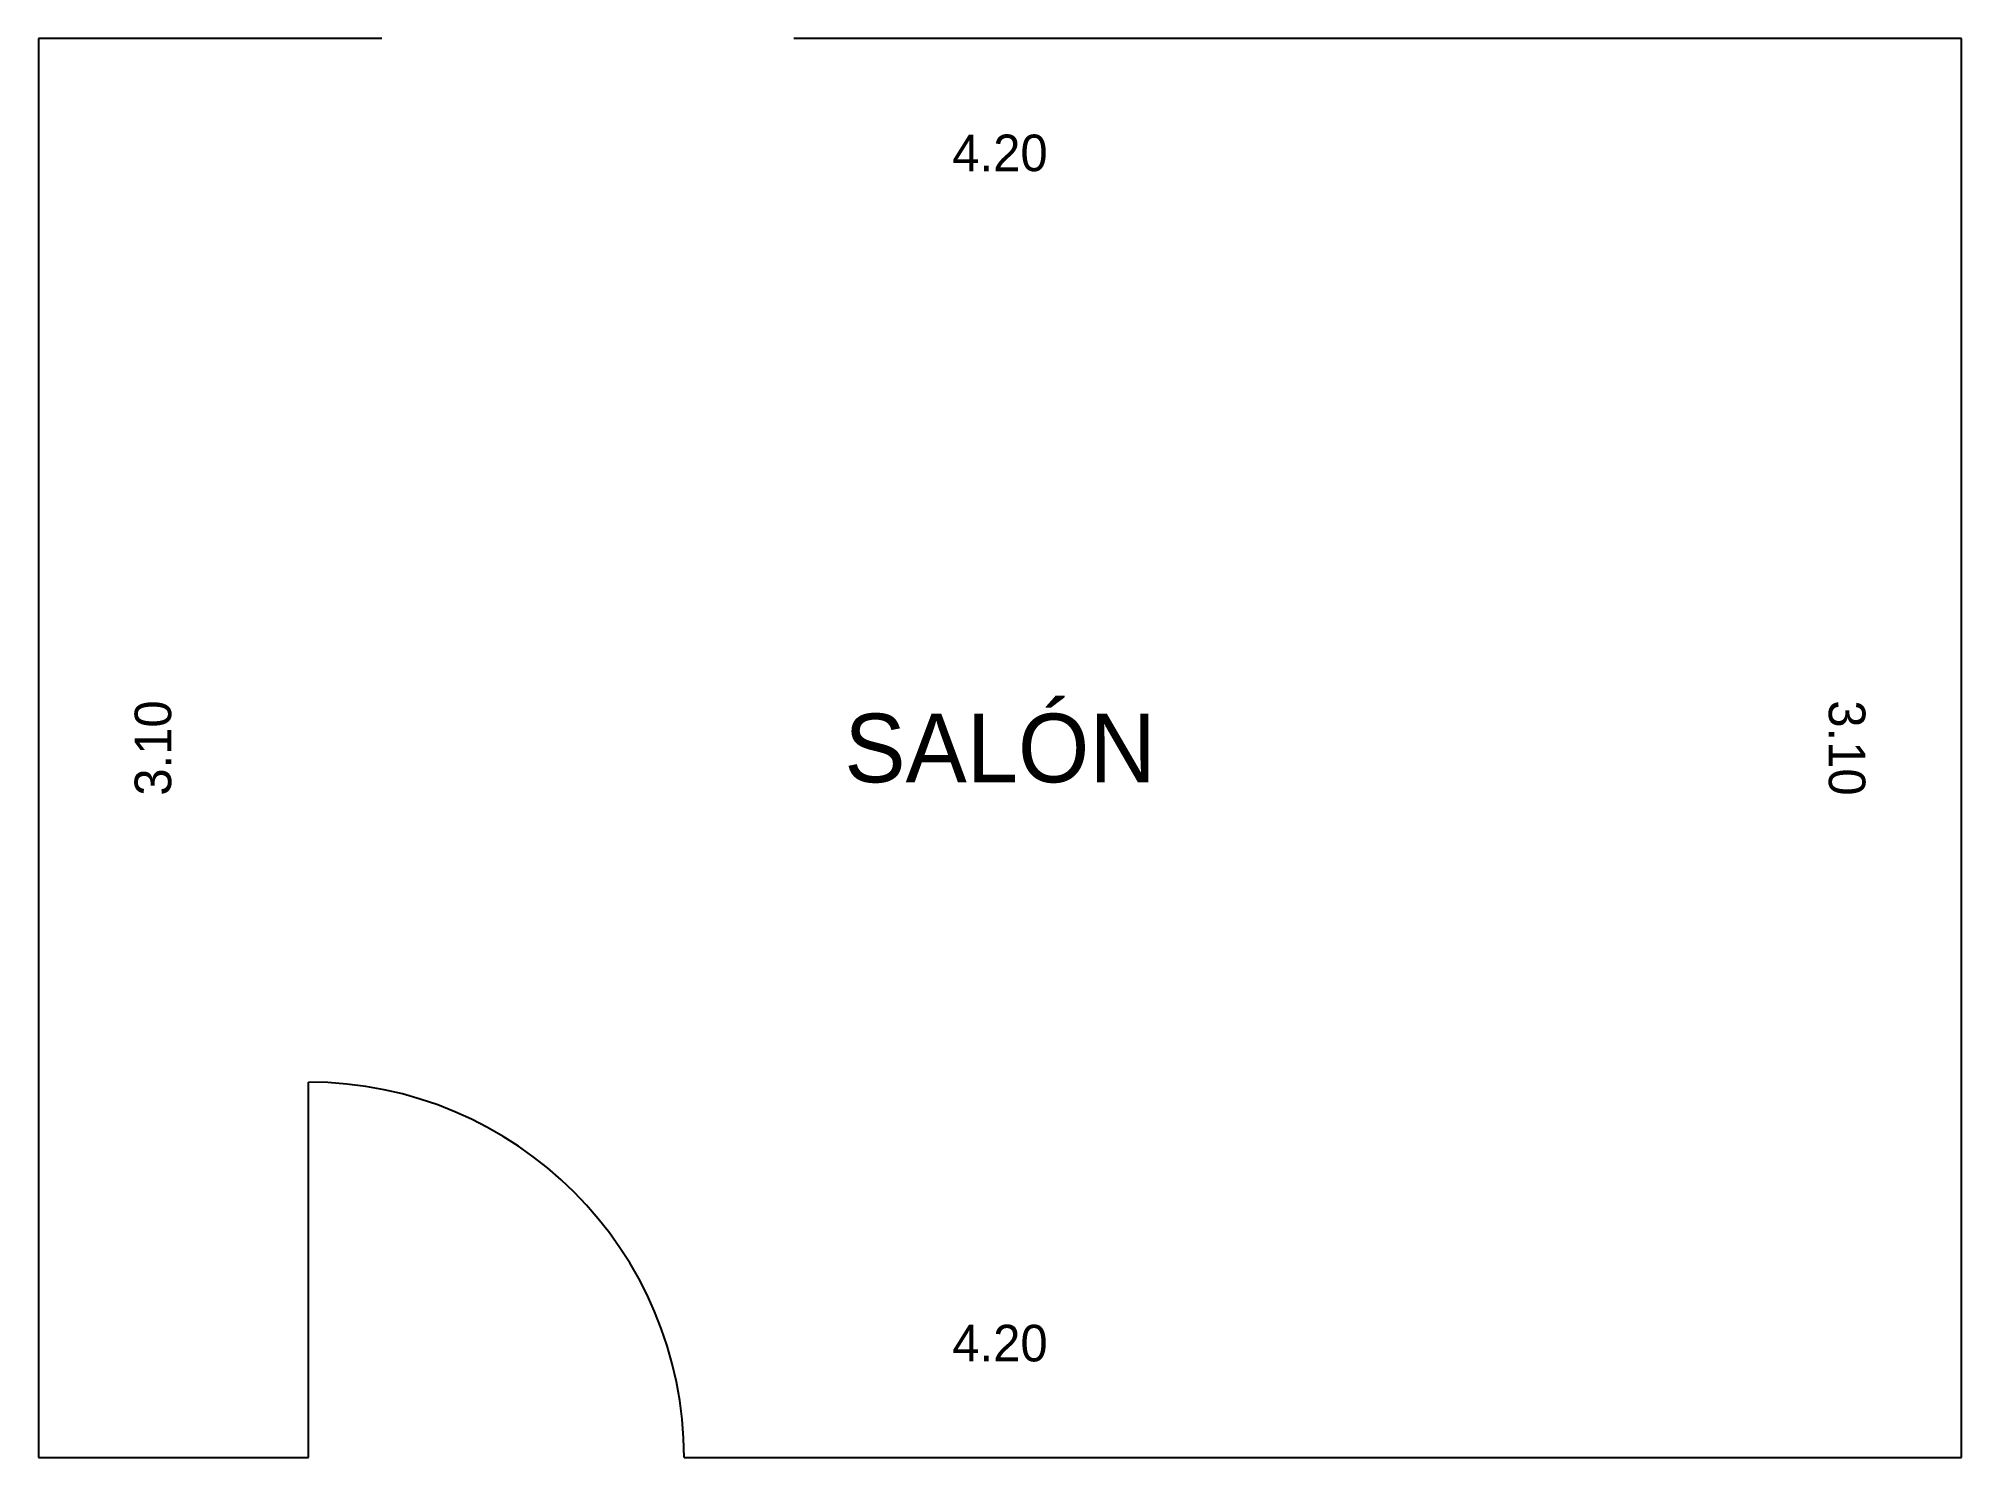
# Model space of a CAD drawing. Header units: metres. Extents: x 0 to 4.2, y 0 to 3.1.
import ezdxf
from ezdxf.enums import TextEntityAlignment as Align

# ---------------------------------------------------------------- set-up
doc = ezdxf.new("R2010")
doc.units = ezdxf.units.M
for name, color, linetype in [('COTAS', 8, 'CONTINUOUS'), ('HUECOS', 30, 'CONTINUOUS'), ('MUROS', 7, 'CONTINUOUS'), ('TEXTOS', 7, 'CONTINUOUS')]:
    doc.layers.add(name, color=color, linetype=linetype)

msp = doc.modelspace()

# ---------------------------------------------------------------- linework, layer by layer
at = {"layer": 'HUECOS'}
for p, q in [((4.2, 0.95), (4.2, 2.15)), ((0.59, 0), (0.59, 0.82))]:
    msp.add_line(p, q, dxfattribs=at)
msp.add_arc((0.59, 0), 0.82, 0, 90, dxfattribs=at)
at = {"layer": 'MUROS'}
for p, q in [((0.75, 3.1), (0, 3.1)), ((0, 3.1), (0, 0)), ((4.2, 3.1), (1.65, 3.1)), ((4.2, 2.15), (4.2, 3.1)), ((4.2, 0), (4.2, 0.95)), ((0, 0), (0.59, 0)), ((1.41, 0), (4.2, 0))]:
    msp.add_line(p, q, dxfattribs=at)

# ---------------------------------------------------------------- texts
at = {"layer": 'COTAS'}
for p in [(2.1, 2.85), (2.1, 0.25)]:
    msp.add_text('4.20', height=0.08, dxfattribs=at).set_placement(p, align=Align.MIDDLE_CENTER)
for rotation, p in [(90, (0.25, 1.55)), (-90, (3.95, 1.55))]:
    msp.add_text('3.10', height=0.08, rotation=rotation, dxfattribs=at).set_placement(p, align=Align.MIDDLE_CENTER)
at = {"layer": 'TEXTOS'}
msp.add_text('SALÓN', height=0.15, dxfattribs=at).set_placement((2.1, 1.55), align=Align.MIDDLE_CENTER)

doc.saveas('drawing.dxf')
